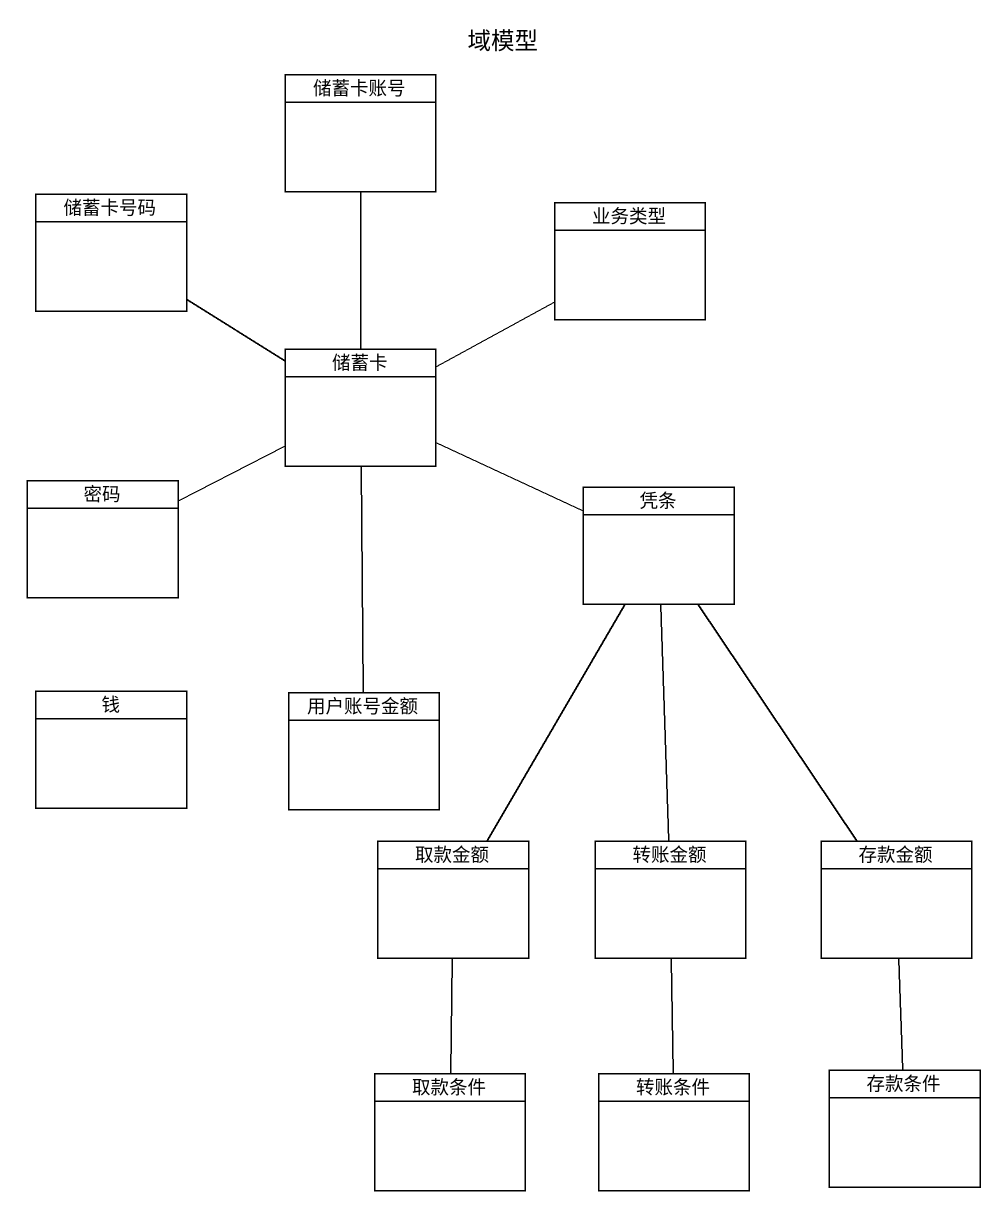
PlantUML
@startuml
title 域模型
hide circle
hide empty members
class 储蓄卡账号
class 储蓄卡号码
class 业务类型
class 储蓄卡
class 密码
class 凭条
class 钱
class 用户账号金额
class 取款金额
class 转账金额
class 存款金额
class 取款条件
class 转账条件
class 存款条件
储蓄卡账号 -- 储蓄卡
储蓄卡号码 -- 储蓄卡
储蓄卡 -right- 业务类型
储蓄卡 -left- 密码
储蓄卡 -right- 凭条
储蓄卡 -- 用户账号金额
取款金额 -up- 凭条
转账金额 -up- 凭条
存款金额 -up- 凭条
取款条件 -up- 取款金额
转账条件 -up- 转账金额
存款条件 -up- 存款金额
@enduml
